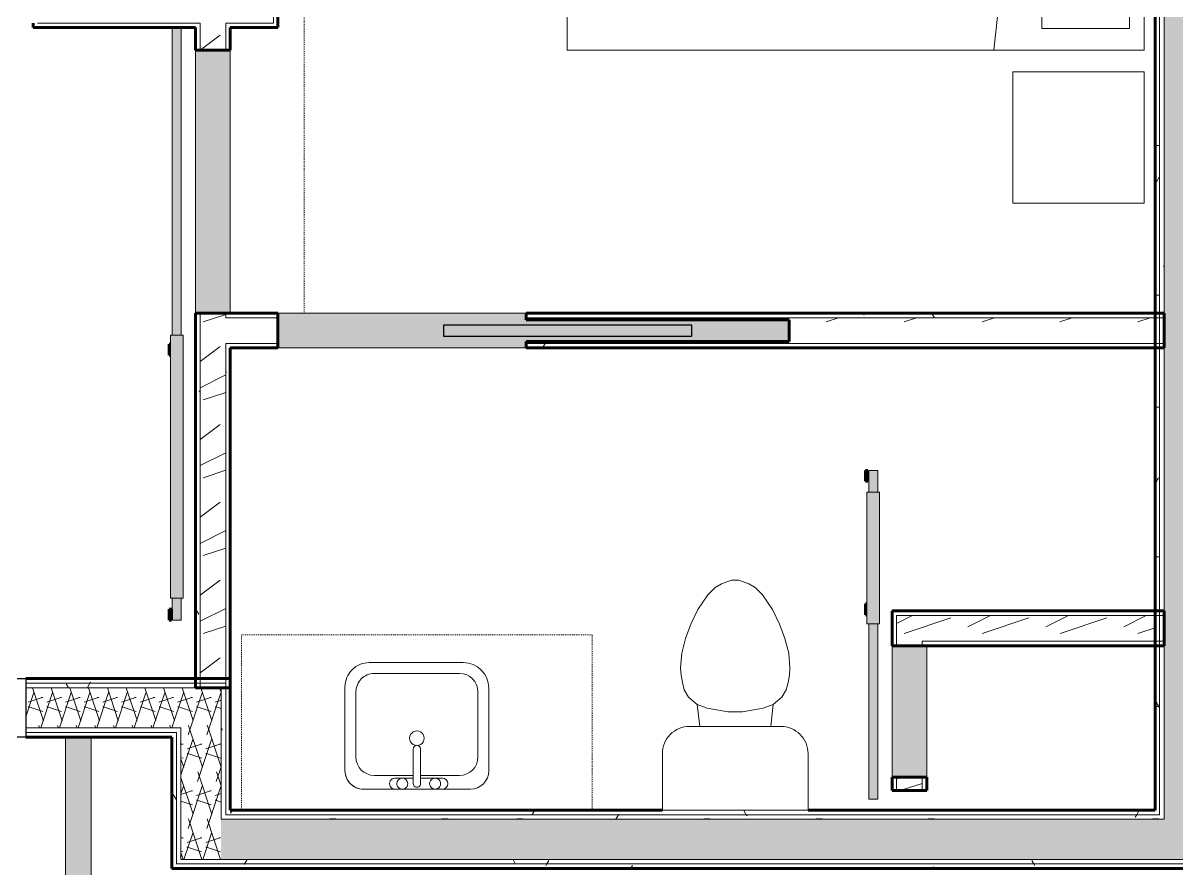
# Model space of a CAD drawing. Header units: inches. Extents: x -4169 to -1846, y 9706 to 12377.
# Drawn here: x -3093.5 to -2935.5, y 11717.9 to 11833.7 of the extents above; entities that cross this region are included whole.
import ezdxf

# ---------------------------------------------------------------- set-up
doc = ezdxf.new("R2010")
doc.units = ezdxf.units.IN
doc.header["$MEASUREMENT"] = 0
doc.linetypes.add('Dash', pattern=[0.25, 0.125, -0.125])
for name, color, linetype, lineweight in [('0-1', 7, 'Continuous', 5), ('0-2', 7, 'Continuous', 18), ('A-DOOR', 31, 'Continuous', 18), ('A-DOOR-2', 90, 'Continuous', 30), ('A-DOOR-3', 135, 'Continuous', 18), ('A-DOOR-4', 7, 'Continuous', 18), ('A-DOOR-5', 50, 'Continuous', 60), ('A-DOOR-6', 31, 'Continuous', 30), ('A-DOOR-7', 31, 'Continuous', 9), ('A-DOOR-FRAM', 31, 'Continuous', 30), ('A-FLOR-2', 7, 'Continuous', 18), ('A-WALL', 113, 'Continuous', 18), ('A-WALL-1', 8, 'Continuous', 5), ('A-WALL-3', 50, 'Continuous', 60), ('A-WALL-4', 7, 'Continuous', 18), ('A-WALL-PATT-1', 250, 'Continuous', 9), ('A-WALL-PATT-2', 253, 'Continuous', 9), ('A-WALL-PATT-4', 111, 'Continuous', 9), ('I-FURN-1', 250, 'Continuous', 9), ('I-FURN-HDLN-1', 250, 'Dash', 9), ('I-WALL-3', 2, 'Continuous', 60), ('P-SANR-FIXT-2', 250, 'Continuous', 9), ('Q-CASE-HDLN-1', 250, 'Dash', 9), ('S-BEAM', 12, 'Continuous', 9)]:
    doc.layers.add(name, color=color, linetype=linetype, lineweight=lineweight)
pattern_1 = [(0, (0, 0), (20.48, 5.12), [0.845, -14.515, 0.845, -14.515, -81.92]), (0, (0, 0), (20.48, 5.12), [-30.72, 0.845, -29.875, 0.845, -14.515, -35.84]), (0, (0, 0), (20.48, 5.12), [-76.8, 0.845, -9.395, 0.845, -24.755]), (120, (7.68, 2.56), (-14.67405006737632, 15.1762002695053), [0.8449999999999999, -14.515, 0.8449999999999999, -14.515, -81.91999999999999]), (120, (7.68, 2.56), (-14.67405006737632, 15.1762002695053), [-30.72, 0.8449999999999999, -29.875, 0.8449999999999999, -14.515, -35.84]), (120, (7.68, 2.56), (-14.67405006737632, 15.1762002695053), [-76.79999999999998, 0.8449999999999999, -9.394999999999998, 0.8449999999999999, -24.755]), (240, (10.24, 12.8), (-5.805949932623669, -20.2962002695053), [0.845, -14.515, 0.845, -14.515, -81.92]), (240, (10.24, 12.8), (-5.805949932623669, -20.2962002695053), [-30.72, 0.845, -29.875, 0.845, -14.515, -35.84]), (240, (10.24, 12.8), (-5.805949932623669, -20.2962002695053), [-76.8, 0.845, -9.395, 0.845, -24.755])]
pattern_2 = [(216.87, (4.265, 10.662), (31.98716190389133, 21.32545714244463), [5.331, -47.981]), (206.565, (10.662, 7.464), (-10.66247606731217, -10.66200980650436), [11.921, -11.921]), (198.435, (10.662, 2.132), (-21.3244936496746, -10.66258686177925), [6.743999999999999, -26.974])]
pattern_3 = [(161.57, (0.32, 0.32), (-2.560496184573631, -0.0005373861552858683), [0, -18.214, 2.022, 0]), (18.43, (-0.32, 0.32), (-2.560496184573631, 0.0005373861552860904), [0, -18.214, 2.022, 0]), (108.43, (0.32, 0.32), (1.279220909290681, -6.400876726295667), [6.069999999999999, -14.166]), (71.57, (-0.32, 0.32), (1.279220909290681, 6.400876726295667), [6.07, -14.166])]

# ---------------------------------------------------------------- blocks, each defined once
blk = doc.blocks.new('Pocket_Door_2385 - 34_ x 80_-1722045-ENLARGED RCP - 2ND FLOOR PLAN')
at = {"layer": 'A-DOOR-2'}
for p, q in [((-39.66666666666676, 0.7499999999999999), (-39.66666666666676, -0.7499999999999999)), ((-5.666666666666763, 0.7499999999999999), (-39.66666666666676, 0.7499999999999999)), ((-5.666666666666763, -0.7499999999999999), (-5.666666666666763, 0.7499999999999999)), ((-39.66666666666676, -0.7499999999999999), (-5.666666666666763, -0.7499999999999999))]:
    blk.add_line(p, q, dxfattribs=at)
blk = doc.blocks.new('M_Sink Vanity-Square - 500 x 440mm-1352614-ENLARGED RCP - 2ND FLOOR PLAN')
at = {"layer": 'P-SANR-FIXT-2'}
for p, q in [((7.960206321459207, 7.092338626521206), (-6.72483304450216, 7.092338626521206)), ((7.960206321459207, 7.092338626521206), (-6.72483304450216, 7.092338626521206)), ((3.617686636420392, 7.09233862652119), (-2.882313363579914, 7.09233862652119)), ((0.1176866364199141, 6.328534093688524), (0.1176866364199141, 1.590181973732988)), ((1.117686636419917, 6.328534093688521), (1.117686636419917, 1.590181973732988)), ((0.1176866364199141, 5.217338626521082), (-5.224833048619394, 5.217338626521082)), ((-2.882313363579915, 5.592338626521194), (0.1176866364199142, 5.592338626521194)), ((1.117686636419917, 5.592338626521215), (3.617686636420392, 5.592338626521215)), ((6.460206321459268, 5.217338626521471), (1.117686636419917, 5.217338626521471)), ((-9.224833044502127, 4.592338626521225), (-9.224833044502127, -6.730496023265159)), ((-9.224833044502127, 4.592338626521225), (-9.224833044502127, -6.730496023265159)), ((10.46020632145958, -6.909627235334674), (10.46020632145958, 4.592338626520832)), ((10.46020632145958, -6.909627235334674), (10.46020632145958, 4.592338626520832)), ((-7.724833048619226, 2.717338626521233), (-7.724833048619226, -6.230496019147965)), ((8.96020632145928, -6.230496019148079), (8.96020632145928, 2.717338626521476)), ((-5.224833048619141, -8.730496019148047), (6.460206321459311, -8.730496019148047)), ((-5.724833048619284, -10.230496019148), (7.139337537646255, -10.230496019148)), ((-5.724833048619284, -10.230496019148), (7.139337537646255, -10.230496019148))]:
    blk.add_line(p, q, dxfattribs=at)
for centre, radius, start, end in [((-6.724833044502144, 4.592338626521225), 2.49999999999998, 90.00000000000031, 180), ((-6.724833044502144, 4.592338626521225), 2.49999999999998, 90.00000000000031, 180), ((-2.882313363579915, 6.34233862652119), 0.7499999999999981, 90.00000000000037, 269.9999999999996), ((-1.882313363579992, 6.342338626521201), 0.7499999999999964, 359.9999999999996, 179.9999999999997), ((-1.882313363579992, 6.342338626521201), 0.7499999999999966, 180.0000000000001, 2.544443745170813e-13), ((0.6176866364199157, 6.328534093688521), 0.5000000000000021, 359.9999999999996, 179.9999999999996), ((2.617686636419992, 6.34233862652119), 0.7499999999999988, 359.9999999999996, 179.9999999999997), ((2.617686636419992, 6.342338626521196), 0.7499999999999976, 180.0000000000001, 359.9999999999994), ((3.617686636420392, 6.342338626521201), 0.7499999999999869, 269.9999999999996, 89.99999999999993), ((7.960206321459204, 4.59233862652083), 2.500000000000379, 1.272221872585407e-14, 89.99999999999999), ((7.960206321459207, 4.592338626520832), 2.500000000000377, 359.9999999999996, 90.00000000000006), ((-5.224833048619378, 2.717338626521233), 2.499999999999846, 90.00000000000034, 180), ((6.460206321459268, 2.717338626521459), 2.500000000000015, 2.989721400575706e-13, 90.00000000000007), ((0.6176866364199157, 1.590181973732988), 0.500000000000001, 180, 5.088887490341627e-14), ((0.6176866364199195, 0.1250000000002011), 0.9999999999999981, 359.9999999999996, 179.9999999999997), ((0.6176866364199196, 0.1250000000002014), 0.9999999999999978, 180.0000000000001, 3.053332494204976e-13), ((-5.224833048619141, -6.230496019147965), 2.500000000000086, 180, 269.9999999999997), ((6.460206321459311, -6.230496019148079), 2.499999999999967, 269.9999999999996, 4.452776554048924e-14), ((-5.724833048619282, -6.730496023265157), 3.499999995882848, 180, 269.9999999999997), ((-5.724833048619284, -6.730496023265159), 3.499999995882846, 179.9999999999999, 269.9999999999997), ((7.139337537646252, -6.909627235334671), 3.320868783813329, 269.9999999999996, 359.9999999999997), ((7.139337537646255, -6.909627235334674), 3.320868783813327, 269.9999999999996, 4.452776554048924e-14)]:
    blk.add_arc(centre, radius, start, end, dxfattribs=at)
blk = doc.blocks.new('Toilet-Domestic-3D - Toilet-Domestic-3D-1372870-ENLARGED RCP - 2ND FLOOR PLAN')
at = {"layer": 'P-SANR-FIXT-2'}
for p, q in [((-2.739764113511752, 11.00000000000004), (-1.873738709727293, 11.50000000000007)), ((-1.8737387097273, 11.50000000000006), (-0.5000000000001319, 12.00000000000002)), ((-0.5000000000001313, 12.00000000000002), (0.5000000000001497, 12.00000000000002)), ((0.5000000000001499, 12.00000000000002), (1.87373870972732, 11.50000000000006)), ((1.873738709727307, 11.50000000000006), (2.73976411351174, 11.00000000000005)), ((-5.127195089653483, 8.000000000000119), (-3.739764113511693, 10.0000000000001)), ((-3.739764113511675, 10.00000000000013), (-2.739764113511752, 11.00000000000004)), ((2.739764113511739, 11.00000000000005), (3.73976411351172, 10.00000000000006)), ((3.739764113511725, 10.00000000000005), (5.127195089653514, 8.00000000000006)), ((-6.059810405963483, 6.000000000000149), (-5.127195089653489, 8.000000000000112)), ((5.12719508965351, 8.000000000000068), (6.059810405963534, 6.000000000000026)), ((-6.787750874495902, 4.000000000000084), (-6.05981040596345, 6.000000000000223)), ((6.05981040596353, 6.000000000000034), (6.787750874495948, 3.999999999999969)), ((-7.325688514504693, 1.99238939618356), (-6.787750874495926, 4.000000000000002)), ((6.787750874495935, 4.000000000000014), (7.325688514504699, 1.99238939618353)), ((-7.50000000000002, -2.626845807189435e-14), (-7.325688514504699, 1.992389396183531)), ((7.325688514504699, 1.992389396183527), (7.50000000000002, -8.759659664292484e-14)), ((-7.412844257252363, -0.9961946980916817), (-7.50000000000002, -3.647082635893638e-14)), ((-7.235846299147757, -1.999999999999842), (-7.412844257252363, -0.9961946980916907)), ((7.412844257252371, -0.9961946980917603), (7.235846299147749, -1.999999999999968)), ((7.500000000000021, -7.083352582108447e-14), (7.412844257252374, -0.9961946980917403)), ((-6.967897106716618, -2.999999999999916), (-7.235846299147756, -1.999999999999837)), ((-6.401133212130356, -3.999999999999926), (-6.967897106716618, -2.999999999999912)), ((6.967897106716618, -2.999999999999936), (6.40113321213035, -3.999999999999953)), ((7.235846299147753, -1.999999999999948), (6.967897106716618, -2.999999999999932)), ((-5.209379619536154, -4.999999999999911), (-6.401133212130357, -3.999999999999923)), ((6.401133212130349, -3.999999999999955), (5.209379619536155, -4.999999999999936)), ((-3.835640909808955, -5.499999999999876), (-5.209379619536155, -4.99999999999991)), ((-4.861662917351556, -8.023778450744098), (-5.209379619536154, -4.999999999999911)), ((-0.9999999999997728, -5.999999999999972), (-3.835640909808916, -5.499999999999884)), ((0.9999999999997808, -5.999999999999972), (-0.9999999999997728, -5.999999999999972)), ((3.835640909808861, -5.499999999999932), (0.9999999999997848, -5.999999999999972)), ((5.209379619536155, -4.999999999999937), (3.835640909808857, -5.499999999999933)), ((4.861662917351547, -8.023778450744098), (5.209379619536154, -4.999999999999936)), ((6.24999999999998, -8.023778450744098), (-6.250000000000018, -8.023778450744098)), ((-9.976221549255797, -11.74999999999998), (-9.976221549255797, -19.47622154925572)), ((9.976221549255834, -19.47622154925572), (9.976221549255834, -11.74999999999989)), ((-9.976221549255797, -19.47622154925572), (9.976221549255834, -19.47622154925572))]:
    blk.add_line(p, q, dxfattribs=at)
for centre, radius, start, end in [((-6.249999999999996, -11.74999999999996), 3.726221549255814, 90.00000000000034, 180.0000000000004), ((6.250000000000004, -11.74999999999991), 3.726221549255821, 3.244165775092787e-13, 90.00000000000044)]:
    blk.add_arc(centre, radius, start, end, dxfattribs=at)
blk = doc.blocks.new('OD_CW_Countertop - OD_CW_Countertop-V5-ENLARGED RCP - 2ND FLOOR PLAN')
at = {"layer": 'Q-CASE-HDLN-1'}
for p, q in [((0.7377049180327883, -24.00000000000029), (0.7377049180327883, -2.575717417130423e-13)), ((0.7377049180327883, -2.589040093425925e-13), (48.7377049180328, -2.589040093425925e-13)), ((48.7377049180328, -2.589040093425925e-13), (48.7377049180328, -24.00000000000029))]:
    blk.add_line(p, q, dxfattribs=at)
blk = doc.blocks.new('Interior_barn_door_18732 - Interior_barn_door_18732-2490867-ENLARGED RCP - 2ND FLOOR PLAN')
at = {"layer": 'A-DOOR-3'}
for points in [[(-58.50000000001329, 5.822925211094591), (-58.50000000001329, 5.999999999995757), (-60.00000000001329, 5.999999999995757), (-60.00000000001346, 5.674402730990855), (-58.50000000001329, 5.674402730990855)], [(-21.0000000000133, 5.822925211096783), (-57.00000000001364, 5.822925211095078), (-57.00000000001364, 4.07292521109326), (-21.0000000000133, 4.072925211094965)], [(-22.23397552621861, 5.999999999995928), (-23.73397552621861, 5.999999999995757), (-23.73397552621861, 5.822925211096297), (-22.23397552621861, 5.822925211096467)]]:
    blk.add_hatch(color=256, dxfattribs=at).paths.add_polyline_path(points, flags=0)
h = blk.add_hatch(color=256, dxfattribs=at)
h.paths.add_polyline_path([(20.9999999999867, 5.572925211097544), (-21.00000000001296, 5.551628852526012), (-21.00000000001296, 4.947925211091635), (20.9999999999867, 4.947925211093681), (20.9999999999867, 5.551628852528058)], flags=0)
h.paths.add_polyline_path([(-57.00000000001329, 5.572925211093792), (-60.00000000001346, 5.551628852524136), (-60.00000000001346, 4.947925211089759), (-57.00000000001329, 4.947925211089929), (-57.00000000001329, 5.572136457072378)], flags=0)
h = blk.add_hatch(color=256, dxfattribs=at)
h.paths.add_polyline_path([(20.9999999999867, 4.322925211093565), (20.9999999999867, 4.947925211093681), (-21.00000000001296, 4.947925211091635), (-21.00000000001296, 4.322925211091519), (17.92007039666708, 4.322925211093395)], flags=0)
h.paths.add_polyline_path([(-57.00000000001329, 4.786163307904891), (-57.00000000001329, 4.947925211089929), (-60.00000000001346, 4.947925211089759), (-60.00000000001346, 4.322925211089643), (-57.00000000001329, 4.34422156965913), (-57.00000000001329, 4.780580415429958)], flags=0)
at = {"layer": 'A-DOOR-4'}
for p, q in [((-60.00000000001346, 5.572925211093624), (-57.00000000001312, 5.572925211093454)), ((-60.00000000000008, 5.572925211097445), (-60.00000000000008, 4.947925211097454)), ((-60.00000000000008, 4.947925211097447), (-60.00000000000008, 4.322925211097445)), ((-57.00000000000016, 4.072925211098975), (-57.00000000000016, 5.822925211098973)), ((-57.00000000000016, 5.822925211098973), (-21.00000000000017, 5.822925211098973)), ((-21.00000000000017, 5.822925211098973), (-21.00000000000016, 4.072925211098975)), ((-21.00000000001296, 5.572925211093454), (20.9999999999867, 5.572925211093624)), ((20.99999999999989, 4.94792521109745), (20.99999999999989, 5.572925211097445)), ((20.99999999999989, 4.322925211097445), (20.99999999999989, 4.947925211097443)), ((-57.00000000001329, 4.322925211093568), (-60.00000000001346, 4.322925211093739)), ((-21.00000000000016, 4.072925211098975), (-57.00000000000016, 4.072925211098975)), ((20.9999999999867, 4.322925211093568), (-21.0000000000133, 4.322925211093568))]:
    blk.add_line(p, q, dxfattribs=at)
at = {"layer": 'A-DOOR-5'}
for p, q in [((-60.00000000000006, 5.999999999999679), (-60.00000000000006, 5.674402730994662)), ((-58.50000000000006, 5.999999999999679), (-60.00000000000006, 5.999999999999679)), ((-60.00000000000006, 5.674402730994662), (-58.50000000000006, 5.674402730994662)), ((-58.50000000000006, 5.674402730994662), (-58.50000000000006, 5.999999999999679)), ((-23.73397552620523, 5.999999999999679), (-23.73397552620523, 5.822925211098688)), ((-22.23397552620523, 5.999999999999679), (-23.73397552620523, 5.999999999999679)), ((-22.23397552620523, 5.822925211098591), (-22.23397552620523, 5.999999999999679))]:
    blk.add_line(p, q, dxfattribs=at)
blk = doc.blocks.new('Bed-Standard - Queen 60_ x 79_-1433484-ENLARGED RCP - 2ND FLOOR PLAN')
at = {"layer": 'I-FURN-1'}
for p, q in [((-19.31147540983595, 41.29508196721268), (40.688524590164, 41.29508196721268)), ((-19.31147540983595, -37.70491803278726), (-19.31147540983595, 41.29508196721268)), ((40.68852459016399, 41.29508196721268), (40.68852459016399, -37.70491803278726)), ((40.68852459016475, -23.70491803278786), (-19.31147540983504, -17.12529919027923)), ((-16.31147540983483, -23.70491803278786), (37.68852459016421, -23.70491803278786)), ((-16.31147540983483, -35.70491803278752), (-16.31147540983483, -23.70491803278786)), ((37.6885245901642, -35.70491803278752), (37.6885245901642, -23.70491803278786)), ((-16.31147540983483, -35.70491803278752), (37.68852459016421, -35.70491803278752)), ((40.688524590164, -37.70491803278726), (-19.31147540983595, -37.70491803278726))]:
    blk.add_line(p, q, dxfattribs=at)
at = {"layer": 'I-FURN-HDLN-1'}
for p, q in [((-55.31147540983584, 77.29508196721251), (64.68852459016394, 77.29508196721251)), ((-55.31147540983584, -37.70491803278724), (-55.31147540983584, 77.29508196721251)), ((64.68852459016394, 77.29508196721251), (64.68852459016394, -37.70491803278716))]:
    blk.add_line(p, q, dxfattribs=at)
blk = doc.blocks.new('Table-Night Stand - 18_ x 18_ x 24_-1372838-ENLARGED RCP - 2ND FLOOR PLAN')
at = {"layer": 'I-FURN-1'}
for p, q in [((0.1469933184855234, -9.466330862652132e-30), (18.14699331848555, -9.466330862652132e-30)), ((0.1469933184855234, -17.99999999999999), (0.1469933184855234, -9.466330862652132e-30)), ((18.14699331848555, -9.466330862652132e-30), (18.14699331848555, -17.99999999999999)), ((18.14699331848555, -17.99999999999999), (0.1469933184855234, -17.99999999999999))]:
    blk.add_line(p, q, dxfattribs=at)
blk = doc.blocks.new('Interior_barn_door_18732 - Interior_barn_door_18732 18_-2491359-ENLARGED RCP - 2ND FLOOR PLAN')
at = {"layer": 'A-DOOR-3'}
h = blk.add_hatch(color=256, dxfattribs=at)
h.paths.add_polyline_path([(12.00000000000256, -4.322925211113311), (-11.99999999999676, -4.344221569706329), (-11.99999999999625, -4.947925211136956), (12.00000000000307, -4.947925211113252), (12.00000000000256, -4.344221569682626)], flags=0)
h.paths.add_polyline_path([(-32.99999999999743, -4.322925211157819), (-32.99999999999692, -4.94792521115776), (-29.99999999999795, -4.947925211154691), (-29.99999999999846, -4.322925211154749)], flags=0)
for points in [[(-29.99999999999812, -4.072925211114241), (-29.99999999999642, -5.82292521113209), (-11.99999999999471, -5.822925211114355), (-11.99999999999642, -4.072925211096506), (-28.85032864739054, -4.072925211113218)], [(-32.99999999999624, -5.674402731010594), (-32.9999999999959, -6.000000000017031), (-31.49999999999659, -6.000000000015496), (-31.49999999999693, -5.674402731009059)], [(-14.73397552620224, -5.822925211117059), (-14.73397552620207, -6.000000000017031), (-13.2339755262019, -6.000000000015496), (-13.23397552620207, -5.822925211115524)]]:
    blk.add_hatch(color=256, dxfattribs=at).paths.add_polyline_path(points, flags=0)
h = blk.add_hatch(color=256, dxfattribs=at)
h.paths.add_polyline_path([(7.024982559779004, -4.947925211118197), (-11.99999999999625, -4.947925211136956), (-11.99999999999556, -5.572925211092563), (12.00000000000375, -5.55162885254388), (12.00000000000307, -4.947925211113252), (9.00000000001023, -4.947925211116321)], flags=0)
h.paths.add_polyline_path([(-32.99999999999692, -4.94792521115776), (-32.99999999999624, -5.572925211113367), (-29.99999999999727, -5.547466334939466), (-29.99999999999795, -4.947925211154691)], flags=0)
at = {"layer": 'A-DOOR-4'}
for p, q in [((-32.99999999999692, -4.322925211113478), (-29.9999999999971, -4.322925211113137)), ((-33.00000000000018, -4.322925211098092), (-33.00000000000018, -4.947925211098085)), ((-30.00000000000018, -5.822925211099131), (-30.00000000000018, -4.072925211099133)), ((-30.00000000000018, -4.072925211099133), (-12.00000000000018, -4.072925211099133)), ((-12.00000000000018, -4.072925211099133), (-12.00000000000018, -5.822925211099131)), ((-11.99999999999693, -4.322925211113308), (12.00000000000324, -4.322925211113308)), ((11.9999999999999, -4.947925211098089), (11.9999999999999, -4.322925211098092)), ((-33.00000000000018, -4.947925211098092), (-33.00000000000018, -5.572925211098091)), ((-29.9999999999971, -5.572925211113194), (-32.99999999999709, -5.572925211113365)), ((-12.00000000000018, -5.822925211099131), (-30.00000000000018, -5.822925211099131)), ((12.00000000000307, -5.572925211113365), (-11.9999999999971, -5.572925211113365)), ((11.9999999999999, -5.572925211098091), (11.9999999999999, -4.947925211098096))]:
    blk.add_line(p, q, dxfattribs=at)
at = {"layer": 'A-DOOR-5'}
for p, q in [((-33.00000000000015, -6.000000000000319), (-33.00000000000015, -5.674402730995301)), ((-33.00000000000015, -5.674402730995301), (-31.50000000000015, -5.674402730995301)), ((-31.50000000000015, -6.000000000000319), (-33.00000000000015, -6.000000000000319)), ((-31.50000000000015, -5.674402730995301), (-31.50000000000015, -6.000000000000319)), ((-14.73397552620525, -6.000000000000319), (-14.73397552620525, -5.822925211099172)), ((-13.23397552620525, -6.000000000000319), (-14.73397552620525, -6.000000000000319)), ((-13.23397552620525, -5.822925211099172), (-13.23397552620525, -6.000000000000319))]:
    blk.add_line(p, q, dxfattribs=at)
blk = doc.blocks.new('CTR - 1st Phase - Unit Layouts_rvt-1-ENLARGED RCP - 2ND FLOOR PLAN')
at = {"layer": 'A-WALL-1'}
for points in [[(-3069.873736679359, 11794.00028628415), (-3065.123736680197, 11794.00028628415), (-3065.123736679352, 11830.00028628415), (-3069.873736679359, 11830.00028628415), (-3069.873736679359, 11794.11189342702)], [(-3024.600601125261, 11789.25028628407), (-3024.600601125261, 11790.12528628407), (-2988.600601125261, 11790.12528628407), (-2988.600601125261, 11793.12528628407), (-3024.600601125261, 11793.12528628407), (-3024.600601125261, 11794.00028628407), (-3058.600601125262, 11794.00028628407), (-3058.600601125262, 11789.25028628407)], [(-2969.773736678243, 11730.50028628491), (-2969.773736678243, 11748.50028628491), (-2974.523736678243, 11748.50028628491), (-2974.523736678244, 11730.50028628491), (-2970.398736678244, 11730.50028628491)]]:
    blk.add_hatch(color=256, dxfattribs=at).paths.add_polyline_path(points, flags=0)
at = {"layer": 'A-WALL-PATT-1'}
h = blk.add_hatch(dxfattribs=at)
h.set_pattern_fill('FP_1', color=256, style=0, pattern_type=2)
h.set_pattern_definition(pattern_1)
h.paths.add_polyline_path([(-3069.87358734086, 11742.7393961106), (-3069.24873667937, 11742.7393961106), (-3069.24873667937, 11794.00028628415), (-3069.873736679359, 11794.00028628415), (-3069.87373667937, 11742.7393961106)], flags=0)
h.paths.add_polyline_path([(-3069.873736679359, 11830.00028628415), (-3069.248736679351, 11830.00028628415), (-3069.248736679351, 11833.1021448214), (-3069.873736679359, 11833.1021448214), (-3069.873736679359, 11832.99053767854)], flags=0)
h = blk.add_hatch(dxfattribs=at)
h.set_pattern_fill('FP_1', color=256, style=0, pattern_type=2)
h.set_pattern_definition(pattern_1)
h.paths.add_polyline_path([(-3065.517097490013, 11742.72714482327), (-3065.12373667936, 11742.72714482327), (-3065.12373667936, 11789.87528628407), (-3065.74873667936, 11789.87528628407), (-3065.74873667936, 11742.72714482327), (-3065.619935353289, 11742.72714482327)], flags=0)
h.paths.add_polyline_path([(-3065.74873667936, 11793.37528628407), (-3065.123736679352, 11793.37528628407), (-3065.123736679352, 11794.00028628407), (-3065.74873667936, 11794.00028628407)], flags=0)
h.paths.add_polyline_path([(-3065.748736679351, 11830.00028628415), (-3065.123736679352, 11830.00028628415), (-3065.123736679352, 11833.1021448214), (-3065.748736679351, 11833.1021448214)], flags=0)
h = blk.add_hatch(dxfattribs=at)
h.set_pattern_fill('FP_1', color=256, style=0, pattern_type=2)
h.set_pattern_definition(pattern_1)
h.paths.add_polyline_path([(-2988.600601125261, 11793.37528628406), (-2938.523736679264, 11793.37528628406), (-2938.523736679264, 11794.00028628406), (-3024.600601125261, 11794.00028628406), (-3024.600601125261, 11793.37528628407), (-2991.460421981777, 11793.37528628406)], flags=0)
h.paths.add_polyline_path([(-3058.600601125262, 11793.37528628407), (-3058.600601125262, 11794.00028628407), (-3065.123736679352, 11794.00028628407), (-3065.123736679352, 11793.37528628407), (-3058.992358064809, 11793.37528628407)], flags=0)
h = blk.add_hatch(dxfattribs=at)
h.set_pattern_fill('FP_1', color=256, style=0, pattern_type=2)
h.set_pattern_definition(pattern_1)
h.paths.add_polyline_path([(-2991.460421981777, 11789.25028628406), (-2938.523736679264, 11789.25923255743), (-2938.523736679264, 11789.87528628406), (-3024.600601125261, 11789.87528628407), (-3024.600601125261, 11789.25028628407), (-3007.246769826925, 11789.25028628407)], flags=0)
h.paths.add_polyline_path([(-3058.992358064809, 11789.25028628407), (-3058.600601125262, 11789.25028628407), (-3058.600601125262, 11789.87528628407), (-3065.12373667936, 11789.87528628407), (-3065.12373667936, 11789.25028628407)], flags=0)
at = {"layer": 'A-WALL-PATT-2'}
h = blk.add_hatch(dxfattribs=at)
h.set_pattern_fill('FP_2', color=256, style=0, pattern_type=2)
h.set_pattern_definition(pattern_2)
h.paths.add_polyline_path([(-3069.24873667937, 11742.72714482327), (-3065.74873667936, 11742.72714482327), (-3065.74873667936, 11794.00028628415), (-3069.24873667936, 11794.00028628415), (-3069.24873667937, 11747.20598227482)], flags=0)
h.paths.add_polyline_path([(-3065.748736679351, 11830.00028628415), (-3065.748736679351, 11833.7271448214), (-3069.248736679351, 11833.7271448214), (-3069.248736679351, 11830.00028628415), (-3067.433850075188, 11830.00028628415)], flags=0)
h = blk.add_hatch(dxfattribs=at)
h.set_pattern_fill('FP_2', color=256, style=0, pattern_type=2)
h.set_pattern_definition(pattern_2)
h.paths.add_polyline_path([(-2957.694453940262, 11789.87528628406), (-2938.523736679264, 11789.88137471366), (-2938.523736679264, 11793.37528628406), (-3024.600601125261, 11793.37528628406), (-3024.600601125261, 11793.12528628407), (-2988.600601125261, 11793.12528628407), (-2988.600601125261, 11790.12528628407), (-3024.600601125261, 11790.12528628407), (-3024.600601125261, 11789.87528628407), (-2988.600601125261, 11789.87528628406)], flags=0)
h.paths.add_polyline_path([(-3058.600601125262, 11789.87528628407), (-3058.600601125262, 11793.37528628407), (-3065.74873667936, 11793.37528628407), (-3065.74873667936, 11789.87528628407), (-3058.992358064809, 11789.87528628407)], flags=0)
h = blk.add_hatch(dxfattribs=at)
h.set_pattern_fill('FP_2', color=256, style=0, pattern_type=2)
h.set_pattern_definition(pattern_2)
h.paths.add_polyline_path([(-2938.523736679264, 11749.12528628491), (-2938.523736679264, 11752.62528628491), (-2973.898736678241, 11752.62528628491), (-2973.898736678241, 11749.12528628491), (-2957.694453940262, 11749.12528628491)], flags=0)
h = blk.add_hatch(dxfattribs=at)
h.set_pattern_fill('FP_2', color=256, style=0, pattern_type=2)
h.set_pattern_definition(pattern_2)
h.paths.add_polyline_path([(-2973.898736678244, 11728.68939610977), (-2970.398736678244, 11728.68939610977), (-2970.398736678244, 11730.50028628491), (-2973.898736678244, 11730.50028628491)], flags=0)
h.paths.add_polyline_path([(-2970.398736678242, 11748.50028628491), (-2970.398736678242, 11749.12528628491), (-2973.898736678241, 11749.12528628491), (-2973.898736678241, 11748.50028628491), (-2973.787129535385, 11748.50028628491)], flags=0)
at = {"layer": 'A-WALL-3'}
for p, q in [((-3058.600601131097, 11840.51132440426), (-3058.600601131101, 11833.10214482138)), ((-3092.123736685703, 11833.1021448214), (-3092.123736685703, 11833.7271448214)), ((-3069.873736679348, 11833.10214482139), (-3092.123736685703, 11833.1021448214)), ((-3069.873736679348, 11830.00028628414), (-3069.873736679347, 11833.10214482139)), ((-3065.123736679347, 11833.10214482139), (-3065.123736679348, 11830.00028628414)), ((-3063.350601131101, 11833.10214482139), (-3065.123736679347, 11833.10214482139)), ((-3059.225601131101, 11833.10214482138), (-3063.350601131101, 11833.10214482139)), ((-3058.600601131101, 11833.10214482138), (-3059.225601131101, 11833.10214482138)), ((-3065.123736679348, 11830.00028628414), (-3069.873736679348, 11830.00028628414)), ((-3069.873736679367, 11742.72714482326), (-3069.873736679355, 11794.00028628414)), ((-3069.873736679355, 11794.00028628414), (-3065.123736679355, 11794.00028628414)), ((-3065.123736679355, 11794.00028628405), (-3058.600601125257, 11794.00028628405)), ((-3058.600601125257, 11794.00028628405), (-3058.600601125258, 11789.25028628405)), ((-3024.600601125258, 11793.12528628405), (-3024.600601125258, 11794.00028628405)), ((-3024.600601125258, 11794.00028628405), (-2937.273736676769, 11794.00028628405)), ((-2937.273736676769, 11794.00028628405), (-2937.273736676769, 11789.25028628405)), ((-2988.600601125258, 11793.12528628405), (-3024.600601125258, 11793.12528628405)), ((-2988.600601125258, 11790.12528628405), (-2988.600601125258, 11793.12528628405)), ((-3065.123736679356, 11789.25028628405), (-3065.123736679367, 11742.72714482326)), ((-3058.600601125258, 11789.25028628405), (-3065.123736679356, 11789.25028628405)), ((-3024.600601125258, 11789.25028628405), (-3024.600601125258, 11790.12528628405)), ((-3024.600601125258, 11790.12528628405), (-2988.600601125258, 11790.12528628405)), ((-2937.273736676769, 11789.25028628405), (-3024.600601125258, 11789.25028628405)), ((-2974.523736678238, 11753.2502862849), (-2937.273736678953, 11753.25028628489)), ((-2974.523736678238, 11748.5002862849), (-2974.523736678238, 11753.2502862849)), ((-2937.273736678953, 11753.25028628489), (-2937.273736678954, 11748.50028628489)), ((-2937.273736678954, 11748.50028628489), (-2974.523736678238, 11748.5002862849)), ((-3065.123736679367, 11742.72714482326), (-3069.873736679367, 11742.72714482326)), ((-2974.52373667824, 11728.68939610976), (-2974.52373667824, 11730.5002862849)), ((-2974.52373667824, 11730.5002862849), (-2969.77373667824, 11730.5002862849)), ((-2969.77373667824, 11730.5002862849), (-2969.77373667824, 11728.68939610976)), ((-2969.77373667824, 11728.68939610976), (-2974.52373667824, 11728.68939610976))]:
    blk.add_line(p, q, dxfattribs=at)
at = {"layer": 'A-WALL-4'}
for p, q in [((-3059.225601131101, 11833.72714482138), (-3059.225601131096, 11842.26132440426)), ((-3069.248736679347, 11833.72714482139), (-3091.498736685703, 11833.7271448214)), ((-3069.248736679347, 11833.72714482139), (-3069.248736679347, 11833.10214482139)), ((-3069.248736679348, 11830.00028628414), (-3069.248736679347, 11833.10214482139)), ((-3065.748736679347, 11833.72714482139), (-3065.748736679347, 11833.10214482139)), ((-3063.350601131101, 11833.72714482139), (-3065.748736679347, 11833.72714482139)), ((-3065.748736679348, 11830.00028628414), (-3065.748736679347, 11833.10214482139)), ((-3063.350601131101, 11833.72714482139), (-3062.725601131101, 11833.72714482139)), ((-3062.725601131101, 11833.72714482139), (-3059.225601131101, 11833.72714482138)), ((-3069.873736679348, 11830.00028628414), (-3069.873736679355, 11794.00028628414)), ((-3065.123736679355, 11794.00028628413), (-3065.123736679348, 11830.00028628414)), ((-3069.248736679367, 11742.72714482326), (-3069.248736679356, 11794.00028628414)), ((-3065.748736679355, 11793.37528628405), (-3065.748736679355, 11794.00028628414)), ((-3024.600601125258, 11794.00028628405), (-3058.600601125258, 11794.00028628405)), ((-3065.123736679355, 11793.37528628405), (-3065.748736679356, 11793.37528628405)), ((-3065.123736679356, 11793.37528628406), (-3058.600601125257, 11793.37528628405)), ((-3024.600601125258, 11793.37528628405), (-2937.273736676769, 11793.37528628405)), ((-3065.748736679367, 11742.72714482326), (-3065.748736679356, 11789.87528628406)), ((-3065.123736679356, 11789.87528628406), (-3065.748736679356, 11789.87528628406)), ((-3065.123736679356, 11789.87528628406), (-3058.600601125258, 11789.87528628405)), ((-3058.600601125258, 11789.25028628405), (-3024.600601125258, 11789.25028628405)), ((-3024.600601125258, 11789.87528628405), (-2937.273736676769, 11789.87528628405)), ((-2937.273736678953, 11752.62528628489), (-2973.898736678238, 11752.6252862849)), ((-2973.898736678238, 11752.6252862849), (-2973.898736678238, 11749.1252862849)), ((-2974.523736678238, 11748.5002862849), (-2974.52373667824, 11730.5002862849)), ((-2973.898736678238, 11749.1252862849), (-2973.898736678238, 11748.5002862849)), ((-2937.273736678954, 11749.12528628489), (-2970.398736678238, 11749.1252862849)), ((-2970.398736678238, 11749.1252862849), (-2970.398736678238, 11748.5002862849)), ((-2969.77373667824, 11730.5002862849), (-2969.773736678238, 11748.5002862849)), ((-2973.89873667824, 11728.68939610976), (-2973.89873667824, 11730.5002862849)), ((-2970.39873667824, 11728.68939610976), (-2970.39873667824, 11730.5002862849))]:
    blk.add_line(p, q, dxfattribs=at)
at = {"layer": '0-2'}
for name, p, rotation in [('Bed-Standard - Queen 60_ x 79_-1433484-ENLARGED RCP - 2ND FLOOR PLAN', (-2977.703400145108, 11849.31176169198), 89.99999999997478), ('Interior_barn_door_18732 - Interior_barn_door_18732-2490867-ENLARGED RCP - 2ND FLOOR PLAN', (-3067.498736679352, 11812.00028628414), 89.99999999998768), ('Table-Night Stand - 18_ x 18_ x 24_-1372838-ENLARGED RCP - 2ND FLOOR PLAN', (-2957.998482112342, 11808.9214545214), 89.99999999997478), ('Pocket_Door_2385 - 34_ x 80_-1722045-ENLARGED RCP - 2ND FLOOR PLAN', (-3041.600601125258, 11791.62528628406), 180), ('Interior_barn_door_18732 - Interior_barn_door_18732 18_-2491359-ENLARGED RCP - 2ND FLOOR PLAN', (-2972.148736678244, 11739.5002862849), 269.9999999999968), ('M_Sink Vanity-Square - 500 x 440mm-1352614-ENLARGED RCP - 2ND FLOOR PLAN', (-3038.956050048312, 11735.95673471494), 180)]:
    blk.add_blockref(name, p, dxfattribs=dict(at, rotation=rotation))
for name, p in [('Toilet-Domestic-3D - Toilet-Domestic-3D-1372870-ENLARGED RCP - 2ND FLOOR PLAN', (-2995.994828591101, 11745.46561763925)), ('OD_CW_Countertop - OD_CW_Countertop-V5-ENLARGED RCP - 2ND FLOOR PLAN', (-3064.311441602763, 11749.98939610949))]:
    blk.add_blockref(name, p, dxfattribs=at)
blk = doc.blocks.new('CTR - 1st Phase - Shell_rvt-1-ENLARGED RCP - 2ND FLOOR PLAN')
at = {"layer": 'A-FLOR-2'}
blk.add_line((-3071.673736679697, 11717.98939611054), (-3071.673736679697, 11717.88939611051), dxfattribs=at)
blk = doc.blocks.new('Dimension Lumber - LVL - 3_5X5_5-V161-ENLARGED RCP - 2ND FLOOR PLAN')
at = {"layer": 'S-BEAM'}
h = blk.add_hatch(color=256, dxfattribs=at)
h.paths.add_polyline_path([(34.99999999996185, 1.468531521127668), (-9.59999999995051, 1.468531521127498), (-9.59999999995051, 1.74999999999586), (-20.31368312982726, 1.749999999995689), (-20.31368312982726, -1.750000000005049), (34.99999999996185, -1.750000000004708), (34.99999999996185, 1.174999999614736)], flags=0)
h.paths.add_polyline_path([(-22.68868312983448, 1.749999999995689), (-24.07104244270101, 1.749999999995689), (-24.07104244270101, -1.750000000005049), (-22.68868312983448, -1.750000000005049)], flags=0)
h.paths.add_polyline_path([(-26.44604244270806, 1.606902583748318), (-26.44604244270806, 1.749999999995689), (-28.94303066396344, 1.749999999995689), (-28.94303066396344, -1.750000000005049), (-26.44604244270806, -1.750000000005049)], flags=0)
h.paths.add_polyline_path([(-31.31803066397049, 1.749999999995689), (-53.00000000010697, 1.749999999995519), (-53.00000000010697, -1.75000000000522), (-31.31803066397049, -1.750000000005049), (-31.31803066397049, 1.606902583748318)], flags=0)
for p, q in [((-53.0000000000833, 1.749999999999968), (-31.31803066394915, 1.749999999999968)), ((-28.94303066394884, 1.749999999999968), (-26.44604244268659, 1.749999999999968)), ((-24.07104244268628, 1.749999999999968), (-22.68868312981294, 1.749999999999968)), ((-20.31368312981261, 1.749999999999968), (-9.599999999933548, 1.749999999999968)), ((-53.00000000008127, -1.750000000000163), (-31.31803066394905, -1.750000000000163)), ((-28.94303066394873, -1.750000000000163), (-26.4460424426866, -1.750000000000163)), ((-24.07104244268628, -1.750000000000163), (-22.68868312981294, -1.750000000000163)), ((-20.31368312981261, -1.750000000000163), (34.99999999997886, -1.750000000000163))]:
    blk.add_line(p, q, dxfattribs=at)
blk = doc.blocks.new('HOLLOW METAL - UNIT DOOR-2125824-ENLARGED RCP - 2ND FLOOR PLAN')
at = {"layer": 'A-DOOR-6'}
for p, q in [((16.2499999999999, -4.249999999999965), (17.9999999999999, -4.249999999999971)), ((16.24999999999985, -40.24999999999997), (16.2499999999999, -4.249999999999965)), ((17.9999999999999, -4.249999999999971), (17.99999999999985, -40.24999999999997)), ((17.99999999999985, -40.24999999999997), (16.24999999999985, -40.24999999999997))]:
    blk.add_line(p, q, dxfattribs=at)
at = {"layer": 'A-DOOR-7'}
blk.add_arc((17.99999999999991, -4.249999999999967), 36.00000000000004, 179.9999999999995, 269.9999999999992, dxfattribs=at)
at = {"layer": 'A-DOOR-FRAM'}
for p, q in [((-20.0000000000001, 3.750000000000011), (-18.00000000000011, 3.750000000000011)), ((-20.0000000000001, -4.249999999999995), (-20.0000000000001, 3.75000000000001)), ((-18.00000000000011, 3.750000000000011), (-18.00000000000011, 1.812500000000015)), ((17.99999999999989, 3.750000000000011), (19.99999999999988, 3.750000000000011)), ((17.99999999999989, 1.812500000000015), (17.99999999999989, 3.750000000000011)), ((19.99999999999988, 3.750000000000011), (19.99999999999988, -4.249999999999995)), ((-18.00000000000011, 1.812500000000015), (-17.37500000000012, 1.812500000000015)), ((-17.37500000000012, 1.812500000000015), (-17.37500000000012, -2.312500000000002)), ((17.37499999999992, 1.812500000000015), (17.99999999999989, 1.812500000000015)), ((17.37499999999992, -2.312500000000002), (17.37499999999992, 1.812500000000015)), ((-18.00000000000011, -2.312500000000002), (-18.00000000000011, -4.249999999999995)), ((-17.37500000000012, -2.312500000000002), (-18.00000000000011, -2.312500000000002)), ((17.99999999999989, -2.312500000000002), (17.37499999999992, -2.312500000000002)), ((17.99999999999989, -4.249999999999995), (17.99999999999989, -2.312500000000002)), ((-18.00000000000011, -4.249999999999995), (-20.0000000000001, -4.249999999999995)), ((19.99999999999988, -4.249999999999995), (17.99999999999989, -4.249999999999995))]:
    blk.add_line(p, q, dxfattribs=at)

msp = doc.modelspace()

# ---------------------------------------------------------------- hatches: boundary and pattern name
at = {"layer": 'A-WALL-PATT-4'}
h = msp.add_hatch(dxfattribs=at)
h.set_pattern_fill('FP_1', color=256, style=0, pattern_type=2)
h.set_pattern_definition(pattern_1)
h.paths.add_polyline_path([(-2937.898736679236, 11725.98939611054), (-2937.898736679235, 11914.62528628219), (-2938.523736679263, 11914.62528628212), (-2938.523736679264, 11725.98939611054)], flags=0)
h.paths.add_polyline_path([(-2937.898736679235, 11918.12528628221), (-2937.898736684706, 11959.56278628209), (-2938.523736679263, 11959.56278628209), (-2938.523736679263, 11918.12528628221)], flags=0)
h.paths.add_polyline_path([(-2938.523736679263, 11989.56278628211), (-2937.898736684706, 11989.56278628211), (-2937.898736679233, 12110.33939611054), (-2938.523736679262, 12110.33939611054), (-2938.523736679263, 11998.56118126715)], flags=0)
h = msp.add_hatch(dxfattribs=at)
h.set_pattern_fill('FP_1', color=256, style=0, pattern_type=2)
h.set_pattern_definition(pattern_1)
h.paths.add_polyline_path([(-2937.898736679236, 11725.36439611054), (-2937.273736679237, 11725.36746645835), (-2937.273736683482, 11914.62528628219), (-2937.898736679235, 11914.62528628219), (-2937.898736679236, 11725.98939611054)], flags=0)
h.paths.add_polyline_path([(-2937.273736683482, 11918.12528628221), (-2937.273736679234, 12110.33939611054), (-2937.898736679233, 12110.33939611054), (-2937.898736679235, 11918.12528628221), (-2937.586173081896, 11918.12528628221)], flags=0)
h = msp.add_hatch(dxfattribs=at)
h.set_pattern_fill('FP_4', color=256, style=0, pattern_type=2)
h.set_pattern_definition(pattern_3)
h.paths.add_polyline_path([(-2933.773736679236, 11724.73939611054), (-2933.773736679234, 12110.33939611054), (-2937.273736679234, 12110.33939611054), (-2937.273736679237, 11724.73939611054)], flags=0)
h = msp.add_hatch(dxfattribs=at)
h.set_pattern_fill('FP_1', color=256, style=0, pattern_type=2)
h.set_pattern_definition(pattern_1)
h.paths.add_polyline_path([(-3202.37373667952, 11743.36439611053), (-3181.123736672862, 11743.36439611053), (-3181.123736672862, 11743.98939611054), (-3204.37373668203, 11743.98939611054), (-3204.37373668203, 11743.36439611053)], flags=0)
h.paths.add_polyline_path([(-3141.123736672859, 11743.36439611056), (-3139.498736679265, 11743.36439611056), (-3139.498736679238, 11743.98939611056), (-3141.123736672859, 11743.98939611056)], flags=0)
h.paths.add_polyline_path([(-3133.12373667286, 11743.36439611056), (-3133.12373667286, 11743.98939611056), (-3134.748736679238, 11743.98939611056), (-3134.748736679238, 11743.36439611056), (-3134.123736679238, 11743.36439611056)], flags=0)
h.paths.add_polyline_path([(-3093.123736672856, 11743.3643961106), (-3069.87373667937, 11743.3643961106), (-3069.87373667937, 11743.9893961106), (-3093.123736672856, 11743.9893961106)], flags=0)
h = msp.add_hatch(dxfattribs=at)
h.set_pattern_fill('FP_1', color=256, style=0, pattern_type=2)
h.set_pattern_definition(pattern_1)
h.paths.add_polyline_path([(-3204.37373668203, 11742.73939611054), (-3181.123736672862, 11742.73939611054), (-3181.123736672862, 11743.36439611053), (-3204.37373668203, 11743.36439611053), (-3204.37373668203, 11742.82117181139)], flags=0)
h.paths.add_polyline_path([(-3140.123736679265, 11742.73939611056), (-3138.873736679238, 11742.73939611056), (-3138.873736679238, 11743.36439611056), (-3141.123736672859, 11743.36439611056), (-3141.123736672859, 11742.73939611056)], flags=0)
h.paths.add_polyline_path([(-3134.123736679238, 11742.73939611056), (-3133.12373667286, 11742.73939611056), (-3133.12373667286, 11743.36439611056), (-3135.373736679238, 11743.36439611056), (-3135.373736679238, 11742.73939611056), (-3134.748736679238, 11742.73939611056)], flags=0)
h.paths.add_polyline_path([(-3071.873736679522, 11742.7393961106), (-3069.87373667937, 11742.7393961106), (-3069.87373667937, 11743.3643961106), (-3093.123736672856, 11743.3643961106), (-3093.123736672856, 11742.7393961106), (-3075.875342085567, 11742.7393961106)], flags=0)
h = msp.add_hatch(dxfattribs=at)
h.set_pattern_fill('FP_4', color=256, style=0, pattern_type=2)
h.set_pattern_definition(pattern_3)
h.paths.add_polyline_path([(-3138.873736679238, 11737.23939611051), (-3133.12373667286, 11737.23939611051), (-3133.12373667286, 11742.73939611056), (-3141.123736672859, 11742.73939611056), (-3141.123736672859, 11737.23939611051), (-3139.498736679238, 11737.23939611051)], flags=0)
h.paths.add_polyline_path([(-3194.056230230872, 11737.23939611051), (-3181.123736672862, 11737.23939611051), (-3181.123736672862, 11742.73939611054), (-3207.873736679524, 11742.72255503603), (-3207.873736679524, 11737.23939611051), (-3202.37373667956, 11737.23939611051)], flags=0)
h.paths.add_polyline_path([(-3092.758326106325, 11737.2393961106), (-3066.373736679525, 11737.2393961106), (-3066.385987966848, 11742.72714482327), (-3093.123736672856, 11742.7393961106), (-3093.123736672856, 11737.2393961106)], flags=0)
h = msp.add_hatch(dxfattribs=at)
h.set_pattern_fill('FP_1', color=256, style=0, pattern_type=2)
h.set_pattern_definition(pattern_1)
h.paths.add_polyline_path([(-3065.748736679516, 11724.73939611054), (-3065.750128871266, 11742.72714482327), (-3066.373736679525, 11742.72714482327), (-3066.373736679514, 11724.73939611054)], flags=0)
h = msp.add_hatch(dxfattribs=at)
h.set_pattern_fill('FP_1', color=256, style=0, pattern_type=2)
h.set_pattern_definition(pattern_1)
h.paths.add_polyline_path([(-3072.498736679511, 11718.61439611055), (-3071.873736679547, 11718.61439611055), (-3071.873736679547, 11736.6143961106), (-3072.498736679522, 11736.6143961106), (-3072.498736679511, 11718.88913569363)], flags=0)
h = msp.add_hatch(dxfattribs=at)
h.set_pattern_fill('FP_4', color=256, style=0, pattern_type=2)
h.set_pattern_definition(pattern_3)
h.paths.add_polyline_path([(-3066.373736679514, 11719.23939611053), (-3066.373736679525, 11737.23939611051), (-3071.873736679547, 11737.23939611051), (-3071.873736679547, 11719.23939611053), (-3071.555756737008, 11719.23939611053)], flags=0)
h = msp.add_hatch(dxfattribs=at)
h.set_pattern_fill('FP_1', color=256, style=0, pattern_type=2)
h.set_pattern_definition(pattern_1)
h.paths.add_polyline_path([(-3073.123736679521, 11717.98939611055), (-3072.498736679511, 11717.98939611055), (-3072.498736679522, 11735.9893961106), (-3073.123736679521, 11735.9893961106), (-3073.123736679521, 11719.23939611055)], flags=0)
h = msp.add_hatch(dxfattribs=at)
h.set_pattern_fill('FP_1', color=256, style=0, pattern_type=2)
h.set_pattern_definition(pattern_1)
h.paths.add_polyline_path([(-2822.6305817742, 11725.36439611054), (-2805.898736675614, 11725.36439611054), (-2805.898736673884, 11725.98939611054), (-2865.137846505237, 11725.98939611054), (-2865.137846505237, 11725.36439611054), (-2844.330791589907, 11725.36439611054)], flags=0)
h.paths.add_polyline_path([(-3058.99235806481, 11725.36439611054), (-2937.898736679236, 11725.36439611054), (-2937.898736679236, 11725.98939611054), (-3065.123736679513, 11725.98939611054), (-3065.123736679513, 11725.36439611055)], flags=0)
h.paths.add_polyline_path([(-2868.637846505292, 11725.36439611054), (-2868.637846505292, 11725.98939611054), (-2905.887846504626, 11725.98939611054), (-2905.887846504626, 11725.36439611054), (-2891.950993620525, 11725.36439611054)], flags=0)
h.paths.add_polyline_path([(-2932.523736679236, 11725.36439611054), (-2909.38784650463, 11725.36439611054), (-2909.38784650463, 11725.98939611054), (-2933.148736679264, 11725.98939611054), (-2933.147720352999, 11725.36439611054)], flags=0)
h = msp.add_hatch(dxfattribs=at)
h.set_pattern_fill('FP_4', color=256, style=0, pattern_type=2)
h.set_pattern_definition(pattern_3)
h.paths.add_polyline_path([(-3065.123736679513, 11719.23939611053), (-2804.648736673883, 11719.23939611054), (-2804.648736673883, 11724.73939611053), (-3066.373736679514, 11724.73325541493), (-3066.373736679514, 11719.23939611053)], flags=0)
h = msp.add_hatch(dxfattribs=at)
h.set_pattern_fill('FP_1', color=256, style=0, pattern_type=2)
h.set_pattern_definition(pattern_1)
h.paths.add_polyline_path([(-2805.747597753441, 11724.73939611053), (-2805.273736673884, 11724.73939611053), (-2805.273736673882, 11725.36439611053), (-2865.137846505237, 11725.36439611054), (-2865.137846505237, 11724.73939611054), (-2805.898736673884, 11724.73939611054)], flags=0)
h.paths.add_polyline_path([(-3065.711971973632, 11724.73939611054), (-2937.273736679237, 11724.73939611054), (-2937.273736679237, 11725.36439611054), (-3065.748736679516, 11725.36439611054), (-3065.748736679516, 11724.73939611054)], flags=0)
h.paths.add_polyline_path([(-2868.637846505292, 11724.73939611054), (-2868.637846505292, 11725.36439611054), (-2905.887846504626, 11725.36439611054), (-2905.887846504626, 11724.73939611054), (-2882.481375564754, 11724.73939611054)], flags=0)
h.paths.add_polyline_path([(-2933.773736679236, 11724.73939611054), (-2909.38784650463, 11724.73939611054), (-2909.38784650463, 11725.36439611054), (-2933.773736679236, 11725.36439611054)], flags=0)
h = msp.add_hatch(dxfattribs=at)
h.set_pattern_fill('FP_1', color=256, style=0, pattern_type=2)
h.set_pattern_definition(pattern_1)
h.paths.add_polyline_path([(-2799.345826573928, 11718.61439611053), (-2799.148736674273, 11718.61439611053), (-2799.148736674273, 11719.23939611054), (-3071.873736679547, 11719.23939611053), (-3071.850415783989, 11718.61439611055), (-2799.673736679699, 11718.61439611053)], flags=0)
h = msp.add_hatch(dxfattribs=at)
h.set_pattern_fill('FP_1', color=256, style=0, pattern_type=2)
h.set_pattern_definition(pattern_1)
h.paths.add_polyline_path([(-2799.175921488017, 11717.98939611053), (-2798.523736673885, 11717.98939611053), (-2798.523736673885, 11718.61439611053), (-3072.498736679511, 11718.61439611055), (-3072.498736679511, 11717.98939611055), (-2799.673736679699, 11717.98939611053)], flags=0)

# ---------------------------------------------------------------- linework, layer by layer
at = {"layer": 'A-WALL'}
for p, q in [((-2937.273736679231, 12110.33939611052), (-2937.27373667926, 11724.73939611053)), ((-2937.898736679242, 11959.56278628208), (-2937.89873667926, 11725.36439611053)), ((-3093.123736672856, 11743.36439611057), (-3065.748736679521, 11743.36439611058)), ((-3065.748736679511, 11725.36439611054), (-3065.748736679521, 11743.36439611058)), ((-3093.123736672856, 11742.73939611057), (-3066.373736679521, 11742.73939611058)), ((-3066.373736679511, 11724.73939611054), (-3066.373736679521, 11742.73939611058)), ((-3093.123736672853, 11737.23939611057), (-3071.873736679518, 11737.23939611058)), ((-3093.123736672853, 11736.61439611057), (-3072.498736679518, 11736.61439611058)), ((-3072.498736679508, 11718.61439611054), (-3072.498736679518, 11736.61439611058)), ((-3071.873736679509, 11719.23939611054), (-3071.873736679518, 11737.23939611058)), ((-2937.27373667926, 11724.73939611053), (-3066.373736679511, 11724.73939611054)), ((-2937.89873667926, 11725.36439611053), (-3065.748736679512, 11725.36439611054)), ((-2799.148736673881, 11719.23939611052), (-3071.873736679509, 11719.23939611054)), ((-2798.523736673881, 11718.61439611052), (-3072.498736679507, 11718.61439611054))]:
    msp.add_line(p, q, dxfattribs=at)
at = {"layer": 'I-WALL-3'}
for p, q in [((-2938.52373667926, 11725.98939611053), (-2938.523736679242, 11959.56278628208)), ((-3093.123736672856, 11743.98939611057), (-3065.123736679522, 11743.98939611058)), ((-3065.123736679522, 11743.98939611058), (-3065.123736679512, 11725.98939611054)), ((-3073.123736679518, 11735.98939611058), (-3093.123736672852, 11735.98939611057)), ((-3073.123736679508, 11717.98939611054), (-3073.123736679517, 11735.98939611058)), ((-3065.123736679512, 11725.98939611054), (-3005.971050140359, 11725.98939611053)), ((-2986.018607041848, 11725.98939611053), (-2938.52373667926, 11725.98939611053)), ((-2797.898736673882, 11717.98939611052), (-3073.123736679508, 11717.98939611054))]:
    msp.add_line(p, q, dxfattribs=at)

# ---------------------------------------------------------------- block references
at = {"layer": '0-1'}
for name in ['CTR - 1st Phase - Shell_rvt-1-ENLARGED RCP - 2ND FLOOR PLAN', 'CTR - 1st Phase - Unit Layouts_rvt-1-ENLARGED RCP - 2ND FLOOR PLAN']:
    msp.add_blockref(name, (0, 0), dxfattribs=at)
at = {"layer": 'A-DOOR', "rotation": 180}
msp.add_blockref('HOLLOW METAL - UNIT DOOR-2125824-ENLARGED RCP - 2ND FLOOR PLAN', (-3113.123736672855, 11739.73939611056), dxfattribs=at)
at = {"layer": 'S-BEAM', "rotation": 269.9999999999993}
msp.add_blockref('Dimension Lumber - LVL - 3_5X5_5-V161-ENLARGED RCP - 2ND FLOOR PLAN', (-3085.923736679695, 11682.98939611049), dxfattribs=at)

doc.saveas('drawing.dxf')
